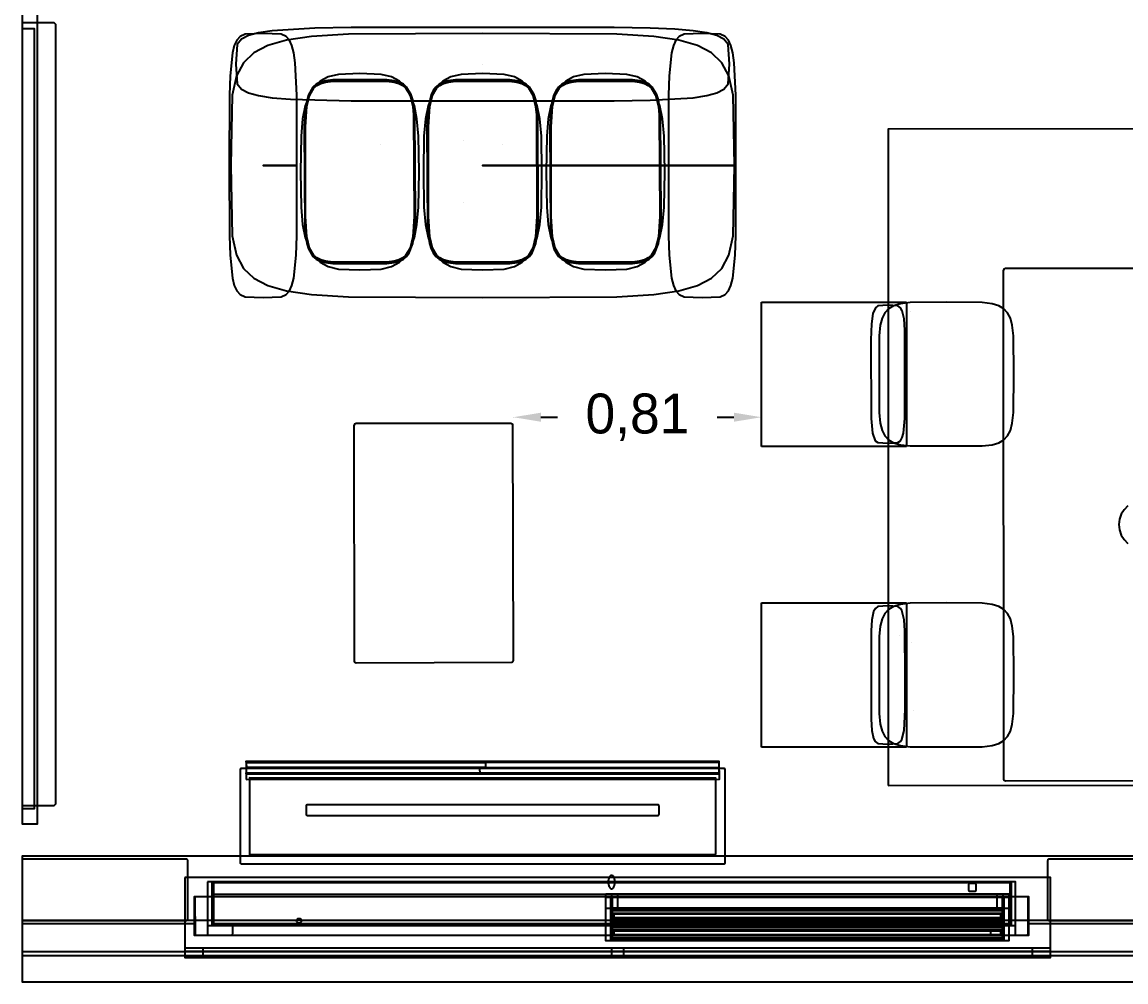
# Model space of a CAD drawing. Header units: metres. Extents: x 174.1 to 182, y -12.2 to -6.
# Drawn here: x 174.1 to 177.695, y -12.2 to -9.073 of the extents above; entities that cross this region are included whole.
import ezdxf

# ---------------------------------------------------------------- set-up
doc = ezdxf.new("R2010")
doc.units = ezdxf.units.M
for name, color, linetype in [('CORTE', 7, 'Continuous'), ('COTAS', 4, 'Continuous'), ('SISTEMAS', 5, 'Continuous'), ('VISTA', 8, 'Continuous')]:
    doc.layers.add(name, color=color, linetype=linetype)
doc.dimstyles.get("Standard").update_dxf_attribs({"dimtxt": 2.5, "dimasz": 2.5, "dimexe": 1.25, "dimexo": 0.625, "dimtad": 1, "dimcen": 2.5, "dimazin": 3, "dimtfac": 1, "dimtmove": 0, "dimatfit": 3})

# ---------------------------------------------------------------- blocks, each defined once
blk = doc.blocks.new('_CLOSEDFILLED')
at = {"color": 0, "linetype": 'BYBLOCK'}
blk.add_solid([(-1, 0.164), (0, 0), (-1, -0.164)], dxfattribs=at)
blk = doc.blocks.new('*D3')
for p, q in [((175.7, -10.36), (175.7, -10.36)), ((175.79, -10.36), (175.8442, -10.36)), ((176.3642, -10.36), (176.4183, -10.36)), ((176.5083, -10.36), (176.5083, -10.36))]:
    blk.add_line(p, q)
at = {"layer": 'Defpoints'}
for p in [(175.7, -10.36), (175.7, -10.36), (176.5083, -10.36)]:
    blk.add_point(p, dxfattribs=at)
at = {"layer": 'COTAS', "xscale": 0.09, "yscale": 0.09, "rotation": 180}
blk.add_blockref('_CLOSEDFILLED', (175.7, -10.36), dxfattribs=at)
at = {"layer": 'COTAS', "xscale": 0.09, "yscale": 0.09}
blk.add_blockref('_CLOSEDFILLED', (176.5083, -10.36), dxfattribs=at)
at = {"layer": 'COTAS', "insert": (176.1042, -10.36), "char_height": 0.13, "attachment_point": 5}
blk.add_mtext('0,81', dxfattribs=at)

msp = doc.modelspace()

# ---------------------------------------------------------------- linework, layer by layer
at = {"layer": 'CORTE'}
msp.add_lwpolyline([(174.3793, -12), (174.6355, -12), (174.637, -11.9995), (174.6381, -11.9992), (174.6384, -11.9989), (174.6387, -11.9987), (174.6389, -11.9984), (174.6392, -11.9981), (174.6395, -11.997), (174.64, -11.9955), (174.64, -11.918), (174.64, -11.8045), (174.6397, -11.8034), (174.6392, -11.8019), (174.639, -11.8017), (174.6387, -11.8013), (174.6384, -11.8011), (174.6381, -11.8008), (174.637, -11.8005), (174.6355, -11.8), (174.3793, -11.8), (174.1, -11.8), (174.1, -12), (174.3793, -12)], close=True, dxfattribs=at)
msp.add_lwpolyline([(177.7955, -11.8), (177.653, -11.8), (177.4445, -11.8), (177.4434, -11.8003), (177.4419, -11.8008), (177.4417, -11.801), (177.4413, -11.8013), (177.441, -11.8017), (177.441, -11.8017), (177.4408, -11.8019), (177.4403, -11.8034), (177.44, -11.8045), (177.44, -11.918), (177.44, -11.9955), (177.4405, -11.997), (177.4408, -11.9981), (177.4411, -11.9984), (177.4413, -11.9987), (177.4417, -11.999), (177.4419, -11.9992), (177.4434, -11.9997), (177.4445, -12), (177.653, -12), (177.7955, -12)], dxfattribs=at)
at = {"layer": 'SISTEMAS'}
for p, q in [((176.5083, -9.985), (176.98, -9.985)), ((176.5083, -10.455), (176.5083, -9.985)), ((176.98, -9.985), (176.98, -10.455)), ((176.98, -10.455), (176.5083, -10.455)), ((176.5083, -10.965), (176.98, -10.965)), ((176.5083, -11.435), (176.5083, -10.965)), ((176.98, -10.965), (176.98, -11.435)), ((176.98, -11.435), (176.5083, -11.435))]:
    msp.add_line(p, q, dxfattribs=at)
at = {"layer": 'VISTA'}
for points in [[(174.1, -9.045), (174.1, -11.685), (174.15, -11.685), (174.15, -9.045), (174.1, -9.045)], [(174.205, -11.625), (174.21, -11.62), (174.21, -9.08), (174.205, -9.075), (174.1, -9.075), (174.1, -11.625), (174.205, -11.625)], [(174.1, -9.095), (174.1, -11.635), (174.14, -11.635), (174.14, -9.095), (174.1, -9.095)], [(174.9146, -9.319), (174.9739, -9.3239), (175.1721, -9.3293), (176.0279, -9.3293), (176.1461, -9.3273), (176.2854, -9.319), (176.3301, -9.3123), (176.363, -9.3035), (176.3858, -9.2916), (176.3992, -9.2739), (176.4036, -9.21), (176.3992, -9.1461), (176.3858, -9.1284), (176.363, -9.1165), (176.3301, -9.1077), (176.2854, -9.101), (176.2261, -9.0961), (176.1461, -9.0927), (176.0279, -9.0907), (175.1721, -9.0907), (175.0539, -9.0927), (174.9146, -9.101), (174.8699, -9.1077), (174.837, -9.1165), (174.8142, -9.1284), (174.8008, -9.1461), (174.7964, -9.21), (174.8008, -9.2739), (174.8142, -9.2916), (174.837, -9.3035), (174.8699, -9.3123), (174.9146, -9.319)], [(174.7912, -9.9307), (174.7993, -9.9483), (174.8102, -9.9605), (174.8264, -9.9676), (174.885, -9.97), (174.9436, -9.9676), (174.9598, -9.9605), (174.9707, -9.9483), (174.9788, -9.9307), (174.9849, -9.9068), (174.9926, -9.8322), (174.9944, -9.769), (174.995, -9.54), (174.885, -9.54), (174.995, -9.54), (174.9944, -9.311), (174.9895, -9.205), (174.9849, -9.1732), (174.9788, -9.1493), (174.9707, -9.1317), (174.9598, -9.1195), (174.9436, -9.1124), (174.885, -9.11), (174.8264, -9.1124), (174.8102, -9.1195), (174.7993, -9.1317), (174.7912, -9.1493), (174.7851, -9.1732), (174.7774, -9.2478), (174.7756, -9.311), (174.775, -9.54), (174.7756, -9.769), (174.7774, -9.8322), (174.7851, -9.9068), (174.7912, -9.9307)], [(174.9006, -9.9307), (174.9611, -9.9483), (175.0427, -9.9605), (175.1634, -9.9676), (175.6, -9.97), (176.0366, -9.9676), (176.1573, -9.9605), (176.2389, -9.9483), (176.2994, -9.9307), (176.345, -9.9068), (176.3786, -9.875), (176.4018, -9.8322), (176.4155, -9.769), (176.42, -9.54), (175.6, -9.54), (176.42, -9.54), (176.4155, -9.311), (176.4018, -9.2478), (176.3786, -9.205), (176.345, -9.1732), (176.2994, -9.1493), (176.2389, -9.1317), (176.1573, -9.1195), (176.0366, -9.1124), (175.6, -9.11), (175.1634, -9.1124), (175.0427, -9.1195), (174.9611, -9.1317), (174.9006, -9.1493), (174.855, -9.1732), (174.8214, -9.205), (174.7982, -9.2478), (174.7845, -9.311), (174.78, -9.54), (174.7845, -9.769), (174.7982, -9.8322), (174.8214, -9.875), (174.855, -9.9068), (174.9006, -9.9307)], [(176.2212, -9.9307), (176.2293, -9.9483), (176.2402, -9.9605), (176.2564, -9.9676), (176.315, -9.97), (176.3736, -9.9676), (176.3898, -9.9605), (176.4007, -9.9483), (176.4088, -9.9307), (176.4149, -9.9068), (176.4226, -9.8322), (176.4244, -9.769), (176.425, -9.54), (176.315, -9.54), (176.425, -9.54), (176.4244, -9.311), (176.4194, -9.205), (176.4149, -9.1732), (176.4088, -9.1493), (176.4007, -9.1317), (176.3898, -9.1195), (176.3736, -9.1124), (176.315, -9.11), (176.2564, -9.1124), (176.2402, -9.1195), (176.2293, -9.1317), (176.2212, -9.1493), (176.2151, -9.1732), (176.2074, -9.2478), (176.2056, -9.311), (176.205, -9.54), (176.2056, -9.769), (176.2074, -9.8322), (176.2151, -9.9068), (176.2212, -9.9307)], [(175.6, -9.21), (175.6, -9.21), (175.6, -9.21), (175.6, -9.21)], [(175.0506, -9.8342), (175.0709, -9.8544), (175.0964, -9.8687), (175.1301, -9.8772), (175.2, -9.88), (175.2699, -9.8772), (175.3036, -9.8687), (175.3291, -9.8544), (175.3494, -9.8342), (175.3654, -9.8076), (175.3776, -9.7741), (175.3862, -9.7317), (175.3913, -9.6759), (175.393, -9.56), (175.3913, -9.4441), (175.3862, -9.3882), (175.3776, -9.3459), (175.3654, -9.3124), (175.3494, -9.2858), (175.3291, -9.2656), (175.3036, -9.2513), (175.2699, -9.2428), (175.2, -9.24), (175.1301, -9.2428), (175.0964, -9.2513), (175.0709, -9.2656), (175.0506, -9.2858), (175.0346, -9.3124), (175.0224, -9.3459), (175.0138, -9.3882), (175.0087, -9.4441), (175.007, -9.56), (175.0087, -9.6759), (175.0138, -9.7317), (175.0224, -9.7741), (175.0346, -9.8076), (175.0506, -9.8342)], [(175.0205, -9.7456), (175.0272, -9.794), (175.0324, -9.8109), (175.0475, -9.8359), (175.058, -9.8448), (175.071, -9.8515), (175.0878, -9.8562), (175.1119, -9.8589), (175.2881, -9.8589), (175.3122, -9.8562), (175.329, -9.8515), (175.342, -9.8448), (175.3525, -9.8359), (175.3609, -9.8247), (175.3728, -9.794), (175.3795, -9.7456), (175.3811, -9.7059), (175.3795, -9.3744), (175.3728, -9.326), (175.3676, -9.3091), (175.3525, -9.2841), (175.342, -9.2752), (175.329, -9.2685), (175.3122, -9.2638), (175.2881, -9.2611), (175.1119, -9.2611), (175.0878, -9.2638), (175.071, -9.2685), (175.058, -9.2752), (175.0475, -9.2841), (175.0324, -9.3091), (175.0232, -9.3471), (175.0188, -9.414), (175.0205, -9.7456)], [(175.0886, -9.8518), (175.0725, -9.8474), (175.0604, -9.8412), (175.0507, -9.8329), (175.0365, -9.8093), (175.0276, -9.7723), (175.0232, -9.7059), (175.0232, -9.4141), (175.0276, -9.3477), (175.0365, -9.3107), (175.0507, -9.2871), (175.0604, -9.2788), (175.0725, -9.2726), (175.0886, -9.2682), (175.1121, -9.2655), (175.2879, -9.2655), (175.3114, -9.2682), (175.3275, -9.2726), (175.3396, -9.2788), (175.3493, -9.2871), (175.3635, -9.3107), (175.3724, -9.3477), (175.3751, -9.3747), (175.3768, -9.7059), (175.3724, -9.7723), (175.3635, -9.8093), (175.3493, -9.8329), (175.3396, -9.8412), (175.3275, -9.8474), (175.3114, -9.8518), (175.2879, -9.8545), (175.1121, -9.8545), (175.0886, -9.8518)], [(175.4506, -9.8342), (175.4709, -9.8544), (175.4964, -9.8687), (175.5301, -9.8772), (175.6, -9.88), (175.6699, -9.8772), (175.7036, -9.8687), (175.7291, -9.8544), (175.7494, -9.8342), (175.7654, -9.8076), (175.7776, -9.7741), (175.7862, -9.7317), (175.7913, -9.6759), (175.793, -9.56), (175.7913, -9.4441), (175.7862, -9.3882), (175.7776, -9.3459), (175.7654, -9.3124), (175.7494, -9.2858), (175.7291, -9.2656), (175.7036, -9.2513), (175.6699, -9.2428), (175.6, -9.24), (175.5301, -9.2428), (175.4964, -9.2513), (175.4709, -9.2656), (175.4506, -9.2858), (175.4346, -9.3124), (175.4224, -9.3459), (175.4138, -9.3882), (175.4087, -9.4441), (175.407, -9.56), (175.4087, -9.6759), (175.4138, -9.7317), (175.4224, -9.7741), (175.4346, -9.8076), (175.4506, -9.8342)], [(175.4205, -9.7456), (175.4272, -9.794), (175.4324, -9.8109), (175.4391, -9.8247), (175.4475, -9.8359), (175.458, -9.8448), (175.471, -9.8515), (175.4878, -9.8562), (175.5119, -9.8589), (175.6881, -9.8589), (175.7122, -9.8562), (175.729, -9.8515), (175.742, -9.8448), (175.7525, -9.8359), (175.7609, -9.8247), (175.7728, -9.794), (175.7795, -9.7456), (175.7812, -9.7059), (175.7795, -9.3744), (175.7728, -9.326), (175.7676, -9.3091), (175.7525, -9.2841), (175.742, -9.2752), (175.729, -9.2685), (175.7122, -9.2638), (175.6881, -9.2611), (175.5119, -9.2611), (175.4878, -9.2638), (175.471, -9.2685), (175.458, -9.2752), (175.4475, -9.2841), (175.4391, -9.2953), (175.4324, -9.3091), (175.4232, -9.3471), (175.4188, -9.414), (175.4205, -9.7456)], [(175.4886, -9.8518), (175.4725, -9.8474), (175.4604, -9.8412), (175.4507, -9.8329), (175.4365, -9.8093), (175.4276, -9.7723), (175.4232, -9.7059), (175.4232, -9.4141), (175.4276, -9.3477), (175.4365, -9.3107), (175.4507, -9.2871), (175.4604, -9.2788), (175.4725, -9.2726), (175.4886, -9.2682), (175.5121, -9.2655), (175.6879, -9.2655), (175.7114, -9.2682), (175.7275, -9.2726), (175.7396, -9.2788), (175.7493, -9.2871), (175.7635, -9.3107), (175.7724, -9.3477), (175.7751, -9.3747), (175.7768, -9.7059), (175.7724, -9.7723), (175.7635, -9.8093), (175.7493, -9.8329), (175.7396, -9.8412), (175.7275, -9.8474), (175.7114, -9.8518), (175.6879, -9.8545), (175.5121, -9.8545), (175.4886, -9.8518)], [(175.8506, -9.8342), (175.8709, -9.8544), (175.8964, -9.8687), (175.9301, -9.8772), (176, -9.88), (176.0699, -9.8772), (176.1036, -9.8687), (176.1291, -9.8544), (176.1494, -9.8342), (176.1654, -9.8076), (176.1776, -9.7741), (176.1862, -9.7317), (176.1913, -9.6759), (176.193, -9.56), (176.1913, -9.4441), (176.1862, -9.3882), (176.1776, -9.3459), (176.1654, -9.3124), (176.1494, -9.2858), (176.1291, -9.2656), (176.1036, -9.2513), (176.0699, -9.2428), (176, -9.24), (175.9301, -9.2428), (175.8964, -9.2513), (175.8709, -9.2656), (175.8506, -9.2858), (175.8346, -9.3124), (175.8224, -9.3459), (175.8138, -9.3882), (175.8087, -9.4441), (175.807, -9.56), (175.8087, -9.6759), (175.8138, -9.7317), (175.8224, -9.7741), (175.8346, -9.8076), (175.8506, -9.8342)], [(175.8205, -9.7456), (175.8272, -9.794), (175.8324, -9.8109), (175.8391, -9.8247), (175.8475, -9.8359), (175.858, -9.8448), (175.871, -9.8515), (175.8878, -9.8562), (175.9119, -9.8589), (176.0881, -9.8589), (176.1122, -9.8562), (176.129, -9.8515), (176.142, -9.8448), (176.1525, -9.8359), (176.1609, -9.8247), (176.1728, -9.794), (176.1795, -9.7456), (176.1812, -9.7059), (176.1795, -9.3744), (176.1728, -9.326), (176.1676, -9.3091), (176.1525, -9.2841), (176.142, -9.2752), (176.129, -9.2685), (176.1122, -9.2638), (176.0881, -9.2611), (175.9119, -9.2611), (175.8878, -9.2638), (175.871, -9.2685), (175.858, -9.2752), (175.8475, -9.2841), (175.8391, -9.2953), (175.8324, -9.3091), (175.8272, -9.326), (175.8232, -9.3471), (175.8188, -9.414), (175.8205, -9.7456)], [(175.8886, -9.8518), (175.8725, -9.8474), (175.8604, -9.8412), (175.8507, -9.8329), (175.8365, -9.8093), (175.8276, -9.7723), (175.8232, -9.7059), (175.8232, -9.4141), (175.8276, -9.3477), (175.8365, -9.3107), (175.8507, -9.2871), (175.8604, -9.2788), (175.8725, -9.2726), (175.8886, -9.2682), (175.9121, -9.2655), (176.0879, -9.2655), (176.1114, -9.2682), (176.1275, -9.2726), (176.1396, -9.2788), (176.1493, -9.2871), (176.1635, -9.3107), (176.1724, -9.3477), (176.1751, -9.3747), (176.1768, -9.7059), (176.1724, -9.7723), (176.1635, -9.8093), (176.1493, -9.8329), (176.1396, -9.8412), (176.1275, -9.8474), (176.1114, -9.8518), (176.0879, -9.8545), (175.9121, -9.8545), (175.8886, -9.8518)], [(175.0464, -9.292), (175.0464, -9.292), (175.0464, -9.292), (175.0464, -9.292)], [(175.4363, -9.3024), (175.4363, -9.3024), (175.4363, -9.3024), (175.4363, -9.3024)], [(175.4464, -9.292), (175.4464, -9.292), (175.4464, -9.292), (175.4464, -9.292)], [(175.8363, -9.3024), (175.8363, -9.3024), (175.8363, -9.3024), (175.8363, -9.3024)], [(175.8258, -9.3366), (175.8258, -9.3366), (175.8258, -9.3366), (175.8258, -9.3366)], [(176.9212, -11.5595), (179.3795, -11.5588), (179.3788, -9.4205), (176.9205, -9.4212), (176.9212, -11.5595)], [(175.2662, -9.4709), (175.2662, -9.4709), (175.2662, -9.4709), (175.2662, -9.4709)], [(175.5393, -9.4593), (175.5393, -9.4593), (175.5393, -9.4593), (175.5393, -9.4593)], [(175.6662, -9.4709), (175.6662, -9.4709), (175.6662, -9.4709), (175.6662, -9.4709)], [(176.315, -9.54), (176.315, -9.54), (176.315, -9.54), (176.315, -9.54)], [(175.5393, -9.6607), (175.5393, -9.6607), (175.5393, -9.6607), (175.5393, -9.6607)], [(175.7648, -9.7819), (175.7648, -9.7819), (175.7648, -9.7819), (175.7648, -9.7819)], [(175.8311, -9.7874), (175.8311, -9.7874), (175.8311, -9.7874), (175.8311, -9.7874)], [(175.4363, -9.8176), (175.4363, -9.8176), (175.4363, -9.8176), (175.4363, -9.8176)], [(175.8363, -9.8176), (175.8363, -9.8176), (175.8363, -9.8176), (175.8363, -9.8176)], [(175.8451, -9.829), (175.8451, -9.829), (175.8451, -9.829), (175.8451, -9.829)], [(175.3146, -9.857), (175.3146, -9.857), (175.3146, -9.857), (175.3146, -9.857)], [(176.1146, -9.857), (176.1146, -9.857), (176.1146, -9.857), (176.1146, -9.857)], [(177.2965, -11.5416), (177.303, -11.545), (178.2016, -11.5435), (178.205, -11.537), (178.2035, -9.8784), (178.197, -9.875), (177.303, -9.875), (177.2973, -9.8773), (177.295, -9.883), (177.2965, -11.5416)], [(176.4005, -9.9207), (176.4005, -9.9207), (176.4005, -9.9207), (176.4005, -9.9207)], [(176.3945, -9.9506), (176.3945, -9.9506), (176.3945, -9.9506), (176.3945, -9.9506)], [(176.9224, -10.4335), (176.9386, -10.4431), (176.9605, -10.4498), (176.9929, -10.4537), (177.2271, -10.4537), (177.2595, -10.4498), (177.2814, -10.4431), (177.2976, -10.4335), (177.3099, -10.4204), (177.3189, -10.4031), (177.3251, -10.3797), (177.3288, -10.3451), (177.33, -10.22), (177.3288, -10.0949), (177.3251, -10.0603), (177.3189, -10.0369), (177.3099, -10.0196), (177.2976, -10.0065), (177.2814, -9.9969), (177.2595, -9.9902), (177.2271, -9.9863), (177.11, -9.985), (176.9929, -9.9863), (176.9605, -9.9902), (176.9386, -9.9969), (176.9224, -10.0065), (176.9101, -10.0196), (176.9011, -10.0369), (176.8949, -10.0603), (176.8912, -10.0949), (176.8912, -10.3451), (176.8949, -10.3797), (176.9011, -10.4031), (176.9101, -10.4204), (176.9224, -10.4335)], [(176.8696, -10.4121), (176.8785, -10.4368), (176.8876, -10.4429), (176.9202, -10.445), (176.9525, -10.4429), (176.961, -10.4368), (176.9667, -10.4265), (176.9707, -10.4121), (176.9748, -10.3637), (176.9748, -10.0763), (176.9726, -10.0397), (176.9667, -10.0135), (176.9615, -10.0032), (176.9525, -9.9971), (176.9198, -9.995), (176.8875, -9.9971), (176.879, -10.0032), (176.8704, -10.0224), (176.8663, -10.0553), (176.8644, -10.1074), (176.865, -10.3637), (176.8696, -10.4121)], [(176.9926, -10.0159), (176.9926, -10.0159), (176.9926, -10.0159), (176.9926, -10.0159)], [(176.9786, -10.0797), (176.9786, -10.0797), (176.9786, -10.0797), (176.9786, -10.0797)], [(175.1815, -11.1566), (175.188, -11.16), (175.6966, -11.1585), (175.7, -11.152), (175.6985, -10.3834), (175.692, -10.38), (175.188, -10.38), (175.1823, -10.3823), (175.18, -10.388), (175.1815, -11.1566)], [(177.2431, -10.4513), (177.2431, -10.4513), (177.2431, -10.4513), (177.2431, -10.4513)], [(176.9224, -11.4135), (176.9386, -11.4231), (176.9605, -11.4298), (176.9929, -11.4337), (177.2271, -11.4337), (177.2595, -11.4298), (177.2814, -11.4231), (177.2976, -11.4135), (177.3099, -11.4004), (177.3189, -11.3831), (177.3251, -11.3597), (177.3288, -11.3251), (177.33, -11.2), (177.3288, -11.0749), (177.3251, -11.0403), (177.3189, -11.0169), (177.3099, -10.9996), (177.2976, -10.9865), (177.2814, -10.9769), (177.2595, -10.9702), (177.2271, -10.9663), (177.11, -10.965), (176.9929, -10.9663), (176.9605, -10.9702), (176.9386, -10.9769), (176.9224, -10.9865), (176.9101, -10.9996), (176.9011, -11.0169), (176.8949, -11.0403), (176.8912, -11.0749), (176.8912, -11.3251), (176.8949, -11.3597), (176.9011, -11.3831), (176.9101, -11.4004), (176.9224, -11.4135)], [(176.865, -11.3437), (176.8676, -11.3803), (176.8732, -11.4065), (176.8785, -11.4168), (176.8876, -11.4229), (176.9202, -11.425), (176.9525, -11.4229), (176.961, -11.4168), (176.9649, -11.4105), (176.9725, -11.3803), (176.9757, -11.3126), (176.9758, -11.2), (176.9748, -11.0563), (176.9726, -11.0197), (176.9649, -10.9895), (176.9615, -10.9832), (176.9525, -10.9771), (176.9198, -10.975), (176.8875, -10.9771), (176.879, -10.9832), (176.8731, -10.9935), (176.8677, -11.0197), (176.865, -11.0563), (176.865, -11.3437)], [(176.9568, -11.0724), (176.9568, -11.0724), (176.9568, -11.0724), (176.9568, -11.0724)], [(176.9963, -11.0933), (176.9963, -11.0933), (176.9963, -11.0933), (176.9963, -11.0933)], [(177.0022, -11.3151), (177.0022, -11.3151), (177.0022, -11.3151), (177.0022, -11.3151)], [(176.9786, -11.3403), (176.9786, -11.3403), (176.9786, -11.3403), (176.9786, -11.3403)], [(176.9178, -11.3858), (176.9178, -11.3858), (176.9178, -11.3858), (176.9178, -11.3858)], [(177.2431, -11.4313), (177.2431, -11.4313), (177.2431, -11.4313), (177.2431, -11.4313)], [(174.8292, -11.484), (176.3709, -11.4838), (176.3708, -11.482), (174.8292, -11.4821), (174.8292, -11.484)], [(174.8292, -11.484), (176.3709, -11.4838), (176.3708, -11.482), (174.8292, -11.4821), (174.8292, -11.484)], [(174.8292, -11.504), (176.3709, -11.5038), (176.3708, -11.502), (174.8292, -11.5021), (174.8292, -11.504)], [(174.8292, -11.504), (176.3709, -11.5038), (176.3708, -11.502), (174.8292, -11.5021), (174.8292, -11.504)], [(174.8294, -11.54), (176.371, -11.5396), (176.3706, -11.482), (174.8294, -11.4824), (174.8294, -11.54)], [(174.8294, -11.54), (176.371, -11.5396), (176.3706, -11.482), (174.8294, -11.4824), (174.8294, -11.54)], [(175.608, -11.5), (175.61, -11.498), (175.61, -11.488), (175.608, -11.486), (174.832, -11.486), (174.83, -11.488), (174.8306, -11.4994), (175.608, -11.5)], [(174.8135, -11.815), (176.3865, -11.815), (176.389, -11.814), (176.39, -11.8115), (176.39, -11.5085), (176.389, -11.506), (176.3865, -11.505), (174.8135, -11.505), (174.811, -11.506), (174.81, -11.5085), (174.8106, -11.8135), (174.8135, -11.815)], [(174.8113, -11.5063), (174.8117, -11.506), (174.8117, -11.5067), (174.8113, -11.5063)], [(174.8292, -11.522), (176.3709, -11.5218), (176.3708, -11.52), (174.8292, -11.5201), (174.8292, -11.522)], [(174.8292, -11.522), (176.3709, -11.5218), (176.3708, -11.52), (174.8292, -11.5201), (174.8292, -11.522)], [(176.359, -11.785), (176.36, -11.536), (174.841, -11.535), (174.8403, -11.7847), (176.359, -11.785)], [(176.368, -11.519), (176.37, -11.517), (176.37, -11.507), (176.368, -11.505), (175.592, -11.505), (175.59, -11.507), (175.5906, -11.5184), (176.368, -11.519)], [(176.389, -11.5067), (176.3883, -11.5067), (176.3883, -11.506), (176.389, -11.5067)], [(175.0262, -11.624), (175.0258, -11.6244), (175.0256, -11.6251), (175.025, -11.627), (175.025, -11.6343), (175.025, -11.653), (175.0252, -11.6537), (175.0258, -11.6556), (175.026, -11.6558), (175.0263, -11.6562), (175.0265, -11.6563), (175.0269, -11.6567), (175.0276, -11.6569), (175.0295, -11.6575), (175.3508, -11.6575), (176.1705, -11.6575), (176.1712, -11.6573), (176.1731, -11.6567), (176.1733, -11.6565), (176.1737, -11.6562), (176.174, -11.6558), (176.1742, -11.6556), (176.1748, -11.6537), (176.175, -11.653), (176.175, -11.6343), (176.175, -11.627), (176.1744, -11.6251), (176.1742, -11.6244), (176.1738, -11.624), (176.1737, -11.6238), (176.1733, -11.6235), (176.1731, -11.6233), (176.1712, -11.6227), (176.1705, -11.6225), (175.3508, -11.6225), (175.0295, -11.6225), (175.0276, -11.6231), (175.0269, -11.6233), (175.0265, -11.6237), (175.0263, -11.6238), (175.0262, -11.624)], [(174.662, -12.01), (174.662, -11.9215), (174.719, -11.9215), (174.719, -11.8725), (177.321, -11.8725), (177.321, -11.9215), (177.378, -11.9215), (177.378, -12.01), (177.762, -12.01), (177.762, -11.9185), (177.819, -11.9185), (177.819, -11.8695), (181.221, -11.8695), (181.221, -11.9185), (181.278, -11.9185), (181.278, -12.01), (181.995, -12.01), (182, -12.005), (182, -11.795), (181.995, -11.79), (174.1, -11.79), (174.1, -12.01), (174.662, -12.01)], [(174.8117, -11.8133), (174.8117, -11.814), (174.811, -11.8133), (174.8117, -11.8133)], [(176.3887, -11.8137), (176.3883, -11.814), (176.3883, -11.8133), (176.3887, -11.8137)], [(174.63, -11.86), (174.63, -12.1), (177.45, -12.1), (177.45, -11.86), (174.63, -11.86)], [(176.031, -11.8745), (176.0308, -11.8718), (176.0307, -11.8696), (176.0303, -11.8671), (176.0299, -11.865), (176.0292, -11.8627), (176.0286, -11.8608), (176.0276, -11.8589), (176.0269, -11.8573), (176.0257, -11.8559), (176.0248, -11.8547), (176.0235, -11.8538), (176.0224, -11.8531), (176.0211, -11.8527), (176.02, -11.8525), (176.0187, -11.8528), (176.0176, -11.8531), (176.0163, -11.8539), (176.0152, -11.8547), (176.0141, -11.8561), (176.0131, -11.8573), (176.0122, -11.8592), (176.0114, -11.8608), (176.0107, -11.8631), (176.0101, -11.865), (176.0096, -11.8675), (176.0093, -11.8696), (176.0091, -11.8723), (176.009, -11.8745), (176.0092, -11.8772), (176.0093, -11.8794), (176.0097, -11.8819), (176.0101, -11.884), (176.0108, -11.8863), (176.0114, -11.8882), (176.0124, -11.8901), (176.0131, -11.8917), (176.0143, -11.8931), (176.0152, -11.8943), (176.0165, -11.8952), (176.0176, -11.8959), (176.0189, -11.8963), (176.02, -11.8965), (176.0213, -11.8962), (176.0224, -11.8959), (176.0237, -11.8951), (176.0248, -11.8943), (176.0259, -11.8929), (176.0269, -11.8917), (176.0278, -11.8898), (176.0286, -11.8882), (176.0293, -11.8859), (176.0299, -11.884), (176.0304, -11.8815), (176.0307, -11.8794), (176.0309, -11.8767), (176.031, -11.8745)], [(177.378, -11.9215), (177.378, -12.0485), (174.662, -12.0485), (174.662, -11.9215), (174.719, -11.9215), (174.719, -11.8725), (177.321, -11.8725), (177.321, -11.9215), (177.378, -11.9215)], [(174.704, -11.8735), (174.704, -12.0165), (174.719, -12.0165), (174.719, -11.8735), (174.704, -11.8735)], [(174.719, -12.0165), (174.722, -12.0165), (174.722, -11.8735), (174.719, -11.8735), (174.719, -12.0165)], [(174.719, -11.8795), (174.719, -12.0105), (174.725, -12.0105), (174.725, -11.8795), (174.719, -11.8795)], [(174.722, -11.8765), (177.318, -11.8765), (177.318, -11.8735), (174.722, -11.8735), (174.722, -11.8765)], [(174.722, -11.9145), (177.318, -11.9145), (177.318, -11.8765), (174.722, -11.8765), (174.722, -11.9145)], [(177.1834, -11.8804), (177.1825, -11.8825), (177.1825, -11.9015), (177.1834, -11.9036), (177.1855, -11.9045), (177.2045, -11.9045), (177.2066, -11.9036), (177.2075, -11.9015), (177.2075, -11.8825), (177.2066, -11.8804), (177.2045, -11.8795), (177.1855, -11.8795), (177.1834, -11.8804)], [(177.318, -12.0165), (177.321, -12.0165), (177.321, -11.8735), (177.318, -11.8735), (177.318, -12.0165)], [(177.321, -11.8735), (177.321, -12.0165), (177.336, -12.0165), (177.336, -11.8735), (177.321, -11.8735)], [(177.373, -12.0475), (177.3758, -12.0463), (177.377, -12.0435), (177.377, -11.9265), (177.3758, -11.9237), (177.373, -11.9225), (174.667, -11.9225), (174.6642, -11.9237), (174.663, -11.9265), (174.6642, -12.0463), (177.373, -12.0475)], [(174.6652, -11.924), (174.6645, -11.9247), (174.6647, -11.9242), (174.6652, -11.924)], [(174.705, -11.9239), (174.7047, -11.9242), (174.7044, -11.9253), (174.704, -11.9265), (174.704, -11.9845), (174.704, -12.0435), (174.7044, -12.0446), (174.7047, -12.0458), (174.705, -12.0461), (174.7052, -12.0463), (174.7054, -12.0465), (174.7057, -12.0468), (174.7068, -12.0471), (174.708, -12.0475), (174.7447, -12.0475), (174.782, -12.0475), (174.7831, -12.0471), (174.7843, -12.0468), (174.7846, -12.0465), (174.7848, -12.0463), (174.785, -12.0461), (174.7853, -12.0458), (174.7856, -12.0446), (174.786, -12.0435), (174.786, -12.0135), (174.722, -12.0135), (174.722, -11.9225), (174.708, -11.9225), (174.7068, -11.9229), (174.7057, -11.9232), (174.7054, -11.9235), (174.7052, -11.9237), (174.705, -11.9239)], [(176.0006, -11.9151), (176, -11.9165), (176, -11.9575), (176.0006, -11.9589), (176.002, -11.9595), (176.038, -11.9595), (176.0394, -11.9589), (176.04, -11.9575), (176.04, -11.9165), (176.0394, -11.9151), (176.038, -11.9145), (176.002, -11.9145), (176.0006, -11.9151)], [(176, -11.9245), (176, -12.0105), (176.018, -12.0105), (176.018, -11.9245), (176, -11.9245)], [(177.293, -11.9595), (177.295, -11.9575), (177.295, -11.9165), (177.293, -11.9145), (176.022, -11.9145), (176.02, -11.9165), (176.02, -11.9575), (176.022, -11.9595), (177.293, -11.9595)], [(176.02, -11.9785), (177.295, -11.9785), (177.295, -11.9245), (176.02, -11.9245), (176.02, -11.9785)], [(176.0219, -12.0045), (177.2931, -12.0045), (177.2931, -11.9245), (176.0219, -11.9245), (176.0219, -12.0045)], [(177.254, -12.0435), (177.2544, -12.0446), (177.2547, -12.0458), (177.255, -12.0461), (177.2552, -12.0463), (177.2554, -12.0465), (177.2951, -12.0465), (177.2951, -12.0475), (177.332, -12.0475), (177.3331, -12.0471), (177.3343, -12.0468), (177.3346, -12.0465), (177.3348, -12.0463), (177.335, -12.0461), (177.3353, -12.0458), (177.3356, -12.0446), (177.336, -12.0435), (177.336, -11.9845), (177.336, -11.9265), (177.3356, -11.9253), (177.3353, -11.9242), (177.335, -11.9239), (177.3348, -11.9237), (177.3346, -11.9235), (177.3343, -11.9232), (177.3331, -11.9229), (177.332, -11.9225), (177.318, -11.9225), (177.318, -12.0135), (177.254, -12.0135), (177.254, -12.0205), (177.297, -12.0205), (177.297, -12.0335), (177.254, -12.0335), (177.254, -12.0435)], [(177.2756, -11.9151), (177.275, -11.9165), (177.275, -11.9575), (177.2756, -11.9589), (177.277, -11.9595), (177.313, -11.9595), (177.3144, -11.9589), (177.315, -11.9575), (177.315, -11.9165), (177.3144, -11.9151), (177.313, -11.9145), (177.277, -11.9145), (177.2756, -11.9151)], [(177.297, -11.9245), (177.297, -12.0105), (177.315, -12.0105), (177.315, -11.9245), (177.297, -11.9245)], [(177.3755, -11.924), (177.3755, -11.9247), (177.3753, -11.9242), (177.3755, -11.924)], [(176.018, -11.9655), (177.297, -11.9655), (177.297, -11.9595), (176.018, -11.9595), (176.018, -11.9655)], [(176.018, -11.9595), (176.018, -11.9655), (176.03, -11.9655), (176.03, -11.9595), (176.018, -11.9595)], [(176.02, -11.9675), (177.295, -11.9675), (177.295, -11.9655), (176.02, -11.9655), (176.02, -11.9675)], [(176.02, -11.9655), (176.02, -11.9675), (176.03, -11.9675), (176.03, -11.9655), (176.02, -11.9655)], [(177.295, -11.9765), (177.295, -11.972), (177.295, -11.9675), (176.6525, -11.9675), (176.02, -11.9675), (176.02, -11.972), (176.02, -11.9765), (176.6625, -11.9765), (177.295, -11.9765)], [(177.285, -11.9595), (177.285, -11.9655), (177.297, -11.9655), (177.297, -11.9595), (177.285, -11.9595)], [(177.285, -11.9655), (177.285, -11.9675), (177.295, -11.9675), (177.295, -11.9655), (177.285, -11.9655)], [(182, -12.0045), (181.9955, -12), (174.1, -12), (174.1, -12.2), (181.7128, -12.2), (181.7161, -12.1936), (181.7336, -12.1761), (181.7556, -12.1649), (181.78, -12.161), (181.8044, -12.1649), (181.8264, -12.1761), (181.8439, -12.1936), (181.8472, -12.2), (182, -12.2), (182, -12.0045)], [(174.9946, -12.0037), (174.9943, -11.9984), (174.998, -11.9936), (175.0041, -11.9928), (175.0089, -11.9965), (175.0094, -12.0037), (175.0051, -12.0082), (174.9988, -12.0082), (174.9946, -12.0037)], [(176.018, -12.0105), (177.297, -12.0105), (177.297, -12.0045), (176.018, -12.0045), (176.018, -12.0105)], [(176.018, -12.0045), (176.018, -12.0105), (176.03, -12.0105), (176.03, -12.0045), (176.018, -12.0045)], [(176.02, -11.9785), (177.295, -11.9785), (177.295, -11.9765), (176.02, -11.9765), (176.02, -11.9785)], [(176.02, -11.9765), (176.02, -11.9785), (176.03, -11.9785), (176.03, -11.9765), (176.02, -11.9765)], [(176.0219, -11.9935), (177.2931, -11.9935), (177.2931, -11.9765), (176.0219, -11.9765), (176.0219, -11.9935)], [(176.0219, -11.9765), (176.0219, -11.9935), (176.0279, -11.9935), (176.0279, -11.9765), (176.0219, -11.9765)], [(176.0219, -11.9935), (177.2931, -11.9935), (177.2931, -11.9915), (176.0219, -11.9915), (176.0219, -11.9935)], [(176.0219, -11.9915), (176.0219, -11.9935), (176.0319, -11.9935), (176.0319, -11.9915), (176.0219, -11.9915)], [(177.2931, -12.0025), (177.2931, -11.998), (177.2931, -11.9935), (176.6525, -11.9935), (176.0219, -11.9935), (176.0219, -11.998), (176.0219, -12.0025), (176.6625, -12.0025), (177.2931, -12.0025)], [(176.0219, -12.0045), (177.2931, -12.0045), (177.2931, -12.0025), (176.0219, -12.0025), (176.0219, -12.0045)], [(176.0219, -12.0025), (176.0219, -12.0045), (176.0319, -12.0045), (176.0319, -12.0025), (176.0219, -12.0025)], [(177.0411, -12.0082), (177.0349, -12.0082), (177.0306, -12.0037), (177.0303, -11.9984), (177.034, -11.9936), (177.0401, -11.9928), (177.0449, -11.9965), (177.0455, -12.0035), (177.0411, -12.0082)], [(177.073, -12.004), (177.073, -12.004), (177.073, -12.004), (177.073, -12.004)], [(177.2831, -11.9915), (177.2831, -11.9935), (177.2931, -11.9935), (177.2931, -11.9915), (177.2831, -11.9915)], [(177.2831, -12.0025), (177.2831, -12.0045), (177.2931, -12.0045), (177.2931, -12.0025), (177.2831, -12.0025)], [(177.285, -11.9765), (177.285, -11.9785), (177.295, -11.9785), (177.295, -11.9765), (177.285, -11.9765)], [(177.285, -12.0045), (177.285, -12.0105), (177.297, -12.0105), (177.297, -12.0045), (177.285, -12.0045)], [(177.2871, -11.9765), (177.2871, -11.9935), (177.2931, -11.9935), (177.2931, -11.9765), (177.2871, -11.9765)], [(174.722, -12.0135), (177.318, -12.0135), (177.318, -12.0105), (174.722, -12.0105), (174.722, -12.0135)], [(174.722, -12.0165), (177.318, -12.0165), (177.318, -12.0135), (174.722, -12.0135), (174.722, -12.0165)], [(176, -12.0135), (176, -12.0655), (176.018, -12.0655), (176.018, -12.0135), (176, -12.0135)], [(176.018, -12.0105), (176.018, -12.0145), (176.03, -12.0145), (176.03, -12.0105), (176.018, -12.0105)], [(176.018, -12.0205), (177.297, -12.0205), (177.297, -12.0145), (176.018, -12.0145), (176.018, -12.0205)], [(176.018, -12.0145), (176.018, -12.0205), (176.03, -12.0205), (176.03, -12.0145), (176.018, -12.0145)], [(176.02, -12.0335), (177.295, -12.0335), (177.295, -12.0135), (176.02, -12.0135), (176.02, -12.0335)], [(176.02, -12.0225), (177.295, -12.0225), (177.295, -12.0205), (176.02, -12.0205), (176.02, -12.0225)], [(176.02, -12.0205), (176.02, -12.0225), (176.03, -12.0225), (176.03, -12.0205), (176.02, -12.0205)], [(177.295, -12.0315), (177.295, -12.027), (177.295, -12.0225), (176.6525, -12.0225), (176.02, -12.0225), (176.02, -12.027), (176.02, -12.0315), (176.6625, -12.0315), (177.295, -12.0315)], [(176.02, -12.0335), (177.295, -12.0335), (177.295, -12.0315), (176.02, -12.0315), (176.02, -12.0335)], [(176.02, -12.0315), (176.02, -12.0335), (176.03, -12.0335), (176.03, -12.0315), (176.02, -12.0315)], [(176.0219, -12.0595), (177.2931, -12.0595), (177.2931, -12.0135), (176.0219, -12.0135), (176.0219, -12.0595)], [(176.0219, -12.0485), (177.2931, -12.0485), (177.2931, -12.0315), (176.0219, -12.0315), (176.0219, -12.0485)], [(176.0219, -12.0315), (176.0219, -12.0485), (176.0279, -12.0485), (176.0279, -12.0315), (176.0219, -12.0315)], [(177.285, -12.0145), (177.285, -12.0205), (177.297, -12.0205), (177.297, -12.0145), (177.285, -12.0145)], [(177.285, -12.0205), (177.285, -12.0225), (177.295, -12.0225), (177.295, -12.0205), (177.285, -12.0205)], [(177.285, -12.0315), (177.285, -12.0335), (177.295, -12.0335), (177.295, -12.0315), (177.285, -12.0315)], [(177.2871, -12.0315), (177.2871, -12.0485), (177.2931, -12.0485), (177.2931, -12.0315), (177.2871, -12.0315)], [(177.297, -12.0135), (177.297, -12.0655), (177.315, -12.0655), (177.315, -12.0135), (177.297, -12.0135)], [(174.6645, -12.046), (174.6645, -12.0453), (174.6647, -12.0458), (174.6645, -12.046)], [(176.018, -12.0655), (177.297, -12.0655), (177.297, -12.0595), (176.018, -12.0595), (176.018, -12.0655)], [(176.018, -12.0595), (176.018, -12.0655), (176.03, -12.0655), (176.03, -12.0595), (176.018, -12.0595)], [(176.0219, -12.0485), (177.2931, -12.0485), (177.2931, -12.0465), (176.0219, -12.0465), (176.0219, -12.0485)], [(176.0219, -12.0465), (176.0219, -12.0485), (176.0319, -12.0485), (176.0319, -12.0465), (176.0219, -12.0465)], [(177.2931, -12.0575), (177.2931, -12.053), (177.2931, -12.0485), (176.6525, -12.0485), (176.0219, -12.0485), (176.0219, -12.053), (176.0219, -12.0575), (176.6625, -12.0575), (177.2931, -12.0575)], [(176.0219, -12.0595), (177.2931, -12.0595), (177.2931, -12.0575), (176.0219, -12.0575), (176.0219, -12.0595)], [(176.0219, -12.0575), (176.0219, -12.0595), (176.0319, -12.0595), (176.0319, -12.0575), (176.0219, -12.0575)], [(177.2831, -12.0465), (177.2831, -12.0485), (177.2931, -12.0485), (177.2931, -12.0465), (177.2831, -12.0465)], [(177.2831, -12.0575), (177.2831, -12.0595), (177.2931, -12.0595), (177.2931, -12.0575), (177.2831, -12.0575)], [(177.285, -12.0595), (177.285, -12.0655), (177.297, -12.0655), (177.297, -12.0595), (177.285, -12.0595)], [(177.3748, -12.046), (177.3755, -12.0453), (177.3753, -12.0458), (177.3748, -12.046)], [(182, -12.1135), (181.9995, -12.102), (174.1, -12.1021), (174.1, -12.114), (182, -12.1135)], [(182, -12.116), (174.1, -12.115), (174.1, -12.2), (181.7128, -12.2), (181.7161, -12.1936), (181.7336, -12.1761), (181.7556, -12.1649), (181.78, -12.161), (181.8044, -12.1649), (181.8264, -12.1761), (181.8439, -12.1936), (181.8472, -12.2), (182, -12.2), (182, -12.116)], [(174.63, -12.09), (174.63, -12.12), (177.45, -12.12), (177.45, -12.09), (174.63, -12.09)], [(174.69, -12.12), (174.69, -12.1055), (174.69, -12.09), (174.661, -12.09), (174.63, -12.09), (174.63, -12.1045), (174.63, -12.12), (174.659, -12.12), (174.69, -12.12)], [(176.06, -12.12), (176.06, -12.1055), (176.06, -12.09), (176.0406, -12.09), (176.02, -12.09), (176.02, -12.1045), (176.02, -12.12), (176.0394, -12.12), (176.06, -12.12)], [(177.45, -12.12), (177.45, -12.1055), (177.45, -12.09), (177.421, -12.09), (177.39, -12.09), (177.39, -12.1045), (177.39, -12.12), (177.419, -12.12), (177.45, -12.12)]]:
    msp.add_lwpolyline(points, close=True, dxfattribs=at)
msp.add_lwpolyline([(177.7014, -10.649), (177.689, -10.6614), (177.6797, -10.6762), (177.674, -10.6926), (177.672, -10.71), (177.672, -10.71), (177.674, -10.7274), (177.6797, -10.7438), (177.689, -10.7586), (177.7014, -10.771)], dxfattribs=at)

# ---------------------------------------------------------------- dimensions: what is measured, and where the dimension line sits
at = {"layer": 'COTAS'}
dim = msp.add_linear_dim(base=(175.7, -10.36), p1=(175.7, -10.36), p2=(176.5083, -10.36), dimstyle='Standard', override={"dimtxt": 0.13, "dimasz": 0.09}, dxfattribs=at)
dim.commit()
dim.dimension.update_dxf_attribs({"geometry": '*D3', "text_midpoint": (176.1042, -10.36)})

doc.saveas('drawing.dxf')
